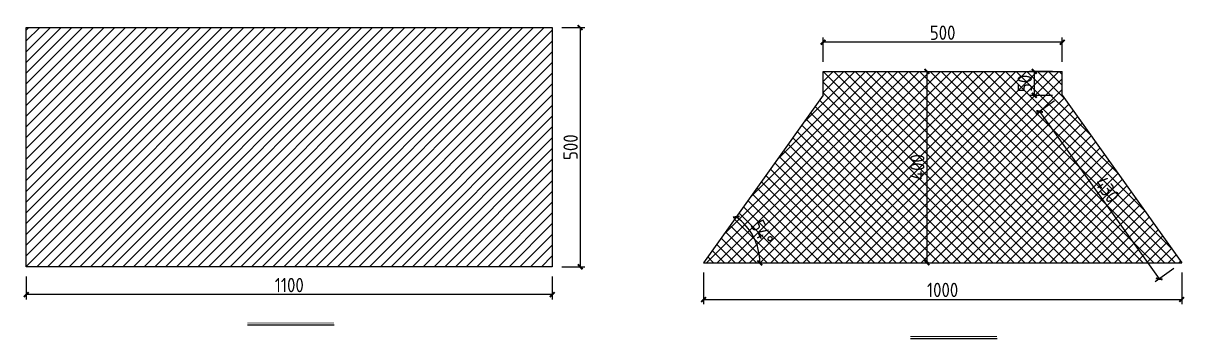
# Model space of a CAD drawing. Extents: x -196983 to 471790, y -783661 to 190401.
# Drawn here: x 266046 to 290337, y -305419 to -298827 of the extents above; entities that cross this region are included whole.
import ezdxf

# ---------------------------------------------------------------- set-up
doc = ezdxf.new("R2010")
doc.units = 0
doc.header["$LTSCALE"] = 1000
doc.header["$MEASUREMENT"] = 0
doc.layers.add('AXIS', color=3, linetype='Continuous')
doc.styles.get("Standard").update_dxf_attribs({"font": 'gbenor.shx', "bigfont": 'gbcbig.shx'})
doc.dimstyles.get("Standard").update_dxf_attribs({"dimscale": 100, "dimtxt": 3.5, "dimasz": 1, "dimexe": 2.5, "dimexo": 3, "dimgap": 1.5, "dimtad": 1, "dimdec": 0, "dimzin": 0, "dimdsep": 46, "dimtxsty": 'Standard', "dimblk": 'ARCHTICK', "dimcen": 0.09, "dimadec": 0, "dimazin": 0, "dimtfac": 1, "dimtdec": 0, "dimtix": 1, "dimtmove": 2, "dimatfit": 3, "dimfxl": 1, "dimtolj": 1, "dimtzin": 0, "dimarcsym": 0})

# ---------------------------------------------------------------- blocks, each defined once
blk = doc.blocks.new('_ArchTick')
at = {"color": 0, "linetype": 'ByBlock', "const_width": 0.4}
blk.add_lwpolyline([(-0.5, -0.5), (0.5, 0.5)], dxfattribs=at)
blk = doc.blocks.new('*D1556')
at = {"layer": 'AXIS', "color": 0, "lineweight": -2}
for p, q in [((266110, -304116), (266110, -304598)), ((277110, -304116), (277110, -304598)), ((277110, -304498), (266110, -304498))]:
    blk.add_line(p, q, dxfattribs=at)
at = {"layer": 'Defpoints', "color": 0}
for p in [(266110, -303916), (277110, -303916), (266110, -304498)]:
    blk.add_point(p, dxfattribs=at)
at = {"layer": 'AXIS', "color": 0, "lineweight": -2, "xscale": 100, "yscale": 100, "zscale": 100, "rotation": 180}
blk.add_blockref('_ArchTick', (266110, -304498), dxfattribs=at)
at = {"layer": 'AXIS', "color": 0, "lineweight": -2, "xscale": 100, "yscale": 100, "zscale": 100}
blk.add_blockref('_ArchTick', (277110, -304498), dxfattribs=at)
at = {"layer": 'AXIS', "color": 0, "insert": (271610, -304298), "char_height": 300, "attachment_point": 5}
blk.add_mtext('\\A1;1100', dxfattribs=at)
blk = doc.blocks.new('*D1557')
at = {"layer": 'AXIS', "color": 0, "lineweight": -2}
for p, q in [((277310, -298916), (277793, -298916)), ((277693, -298916), (277693, -303916)), ((277310, -303916), (277793, -303916))]:
    blk.add_line(p, q, dxfattribs=at)
at = {"layer": 'Defpoints', "color": 0}
for p in [(277110, -298916), (277110, -303916), (277693, -303916)]:
    blk.add_point(p, dxfattribs=at)
at = {"layer": 'AXIS', "color": 0, "lineweight": -2, "xscale": 100, "yscale": 100, "zscale": 100}
for p, rotation in [((277693, -298916), 90), ((277693, -303916), 270)]:
    blk.add_blockref('_ArchTick', p, dxfattribs=dict(at, rotation=rotation))
at = {"layer": 'AXIS', "color": 0, "insert": (277493, -301416), "char_height": 300, "attachment_point": 5, "rotation": 90}
blk.add_mtext('\\A1;500', dxfattribs=at)
blk = doc.blocks.new('*D1563')
at = {"layer": 'AXIS', "color": 0, "lineweight": -2}
for p, q in [((287610, -300449), (287221, -300727)), ((287302, -300669), (289802, -304169)), ((290110, -303949), (289721, -304227))]:
    blk.add_line(p, q, dxfattribs=at)
at = {"layer": 'Defpoints', "color": 0}
for p in [(287773, -300333), (290273, -303833), (289802, -304169)]:
    blk.add_point(p, dxfattribs=at)
at = {"layer": 'AXIS', "color": 0, "lineweight": -2, "xscale": 100, "yscale": 100, "zscale": 100}
for p, rotation in [((287302, -300669), 125.5376777919735), ((289802, -304169), 305.5376777919735)]:
    blk.add_blockref('_ArchTick', p, dxfattribs=dict(at, rotation=rotation))
at = {"layer": 'AXIS', "color": 0, "insert": (288715, -302302), "char_height": 300, "attachment_point": 5, "rotation": 305.5377}
blk.add_mtext('\\A1;430', dxfattribs=at)
blk = doc.blocks.new('*D1564')
at = {"layer": 'AXIS', "color": 0, "lineweight": -2}
for p, q in [((287573, -299833), (287091, -299833)), ((287191, -300333), (287191, -299833)), ((287573, -300333), (287091, -300333))]:
    blk.add_line(p, q, dxfattribs=at)
at = {"layer": 'Defpoints', "color": 0}
for p in [(287191, -299833), (287773, -299833), (287773, -300333)]:
    blk.add_point(p, dxfattribs=at)
at = {"layer": 'AXIS', "color": 0, "lineweight": -2, "xscale": 100, "yscale": 100, "zscale": 100}
for p, rotation in [((287191, -299833), 90), ((287191, -300333), 270)]:
    blk.add_blockref('_ArchTick', p, dxfattribs=dict(at, rotation=rotation))
at = {"layer": 'AXIS', "color": 0, "insert": (286991, -300083), "char_height": 300, "attachment_point": 5, "rotation": 90}
blk.add_mtext('\\A1;50', dxfattribs=at)
blk = doc.blocks.new('*D1565')
at = {"layer": 'AXIS', "color": 0, "lineweight": -2}
blk.add_arc((280273, -303833), 1178, 0, 54.4623, dxfattribs=at)
at = {"layer": 'Defpoints', "color": 0}
for p in [(282773, -300333), (281392, -303466), (280273, -303833), (280273, -303833), (290273, -303833)]:
    blk.add_point(p, dxfattribs=at)
at = {"layer": 'AXIS', "color": 0, "lineweight": -2, "xscale": 100, "yscale": 100, "zscale": 100}
for p, rotation in [((280957, -302874), 144.4623222080266), ((281450, -303833), 270.0000000000007)]:
    blk.add_blockref('_ArchTick', p, dxfattribs=dict(at, rotation=rotation))
at = {"layer": 'AXIS', "color": 0, "insert": (281498, -303202), "char_height": 300, "attachment_point": 5, "rotation": 297.2312}
blk.add_mtext('\\A1;54°', dxfattribs=at)
blk = doc.blocks.new('*D1566')
at = {"layer": 'AXIS', "color": 0, "lineweight": -2}
for p, q in [((280273, -304033), (280273, -304699)), ((290273, -304033), (290273, -304699)), ((280273, -304599), (290273, -304599))]:
    blk.add_line(p, q, dxfattribs=at)
at = {"layer": 'Defpoints', "color": 0}
for p in [(280273, -303833), (290273, -303833), (290273, -304599)]:
    blk.add_point(p, dxfattribs=at)
at = {"layer": 'AXIS', "color": 0, "lineweight": -2, "xscale": 100, "yscale": 100, "zscale": 100, "rotation": 180}
blk.add_blockref('_ArchTick', (280273, -304599), dxfattribs=at)
at = {"layer": 'AXIS', "color": 0, "lineweight": -2, "xscale": 100, "yscale": 100, "zscale": 100}
blk.add_blockref('_ArchTick', (290273, -304599), dxfattribs=at)
at = {"layer": 'AXIS', "color": 0, "insert": (285273, -304399), "char_height": 300, "attachment_point": 5}
blk.add_mtext('\\A1;1000', dxfattribs=at)
blk = doc.blocks.new('*D1567')
at = {"layer": 'AXIS', "color": 0, "lineweight": -2}
for p, q in [((282773, -299633), (282773, -299124)), ((287773, -299224), (282773, -299224)), ((287773, -299633), (287773, -299124))]:
    blk.add_line(p, q, dxfattribs=at)
at = {"layer": 'Defpoints', "color": 0}
for p in [(282773, -299224), (282773, -299833), (287773, -299833)]:
    blk.add_point(p, dxfattribs=at)
at = {"layer": 'AXIS', "color": 0, "lineweight": -2, "xscale": 100, "yscale": 100, "zscale": 100, "rotation": 180}
blk.add_blockref('_ArchTick', (282773, -299224), dxfattribs=at)
at = {"layer": 'AXIS', "color": 0, "lineweight": -2, "xscale": 100, "yscale": 100, "zscale": 100}
blk.add_blockref('_ArchTick', (287773, -299224), dxfattribs=at)
at = {"layer": 'AXIS', "color": 0, "insert": (285273, -299024), "char_height": 300, "attachment_point": 5}
blk.add_mtext('\\A1;500', dxfattribs=at)
blk = doc.blocks.new('*D1568')
at = {"layer": 'AXIS', "color": 0, "lineweight": -2}
for p, q in [((284826, -299833), (285044, -299833)), ((284944, -299833), (284944, -303833)), ((284826, -303833), (285044, -303833))]:
    blk.add_line(p, q, dxfattribs=at)
at = {"layer": 'Defpoints', "color": 0}
for p in [(284626, -299833), (284626, -303833), (284944, -303833)]:
    blk.add_point(p, dxfattribs=at)
at = {"layer": 'AXIS', "color": 0, "lineweight": -2, "xscale": 100, "yscale": 100, "zscale": 100}
for p, rotation in [((284944, -299833), 90), ((284944, -303833), 270)]:
    blk.add_blockref('_ArchTick', p, dxfattribs=dict(at, rotation=rotation))
at = {"layer": 'AXIS', "color": 0, "insert": (284744, -301833), "char_height": 300, "attachment_point": 5, "rotation": 90}
blk.add_mtext('\\A1;400', dxfattribs=at)

msp = doc.modelspace()

# ---------------------------------------------------------------- hatches: boundary and pattern name
h = msp.add_hatch()
h.set_pattern_fill('ANSI31', color=3, scale=100, style=0)
h.set_pattern_definition([(45, (0, 0), (-112.2532, 112.2532), [])])
h.paths.add_polyline_path([(277110.2, -298916.3), (266110.2, -298916.3), (266110.2, -303916.3), (277110.2, -303916.3)])
h = msp.add_hatch()
h.set_pattern_fill('ANSI37', color=3, scale=100, style=0)
h.set_pattern_definition([(45, (0, 0), (-112.2532, 112.2532), []), (135, (0, 0), (-112.2532, -112.2532), [])])
h.paths.add_polyline_path([(287772.8, -300332.6), (287772.8, -299832.6), (282772.8, -299832.6), (282772.8, -300332.6), (280272.8, -303832.6), (290272.8, -303832.6)])
h.paths.add_polyline_path([(288716.6, -301917.2), (289080, -302426), (288713.8, -302687.5), (288350.4, -302178.8)], flags=24)
h.paths.add_polyline_path([(286766.1, -300295.2), (286766.1, -299870), (287216.1, -299870), (287216.1, -300295.2)], flags=24)
h.paths.add_polyline_path([(281560.5, -302832.6), (281835, -303366.1), (281434.9, -303572), (281160.3, -303038.5)], flags=24)
h.paths.add_polyline_path([(284519, -302145.2), (284519, -301520), (284969, -301520), (284969, -302145.2)], flags=24)

# ---------------------------------------------------------------- linework, layer by layer
at = {"color": 3}
msp.add_lwpolyline([(266110.2, -298916.3), (277110.2, -298916.3), (277110.2, -303916.3), (266110.2, -303916.3)], close=True, dxfattribs=at)
at = {"layer": 'AXIS', "color": 4}
for p, q in [((282772.8, -299832.6), (287772.8, -299832.6)), ((282772.8, -300332.6), (282772.8, -299832.6)), ((287772.8, -300332.6), (287772.8, -299832.6)), ((282772.8, -300332.6), (280272.8, -303832.6)), ((287772.8, -300332.6), (290272.8, -303832.6)), ((280272.8, -303832.6), (290272.8, -303832.6)), ((272548.4, -305135.8), (270735.9, -305135.8)), ((286411.2, -305419.2), (284598.8, -305419.2))]:
    msp.add_line(p, q, dxfattribs=at)
at = {"layer": 'AXIS', "color": 4, "const_width": 20}
for points in [[(270735.9, -305090.4), (272548.4, -305090.4)], [(284598.8, -305373.9), (286411.2, -305373.9)]]:
    msp.add_lwpolyline(points, dxfattribs=at)

# ---------------------------------------------------------------- dimensions: what is measured, and where the dimension line sits
at = {"layer": 'AXIS', "color": 4}
for base, p1, p2, picture, middle in [((277693, -303916.3), (277110.2, -298916.3), (277110.2, -303916.3), '*D1557', (277493, -301416.3)), ((284944, -303832.6), (284625.5, -299832.6), (284625.5, -303832.6), '*D1568', (284744, -301832.6))]:
    dim = msp.add_linear_dim(base=base, p1=p1, p2=p2, angle=90, dimstyle='Standard', override={"dimtxt": 3, "dimexe": 1, "dimexo": 2, "dimgap": 0.5, "dimlfac": 0.1}, dxfattribs=at)
    dim.commit()
    dim.dimension.update_dxf_attribs({"geometry": picture, "text_midpoint": middle})
for base, p1, p2, picture, middle in [((282772.8, -299223.6), (287772.8, -299832.6), (282772.8, -299832.6), '*D1567', (285272.8, -299023.6)), ((290272.8, -304598.9), (280272.8, -303832.6), (290272.8, -303832.6), '*D1566', (285272.8, -304398.9)), ((266110.2, -304498), (277110.2, -303916.3), (266110.2, -303916.3), '*D1556', (271610.2, -304298))]:
    dim = msp.add_linear_dim(base=base, p1=p1, p2=p2, dimstyle='Standard', override={"dimtxt": 3, "dimexe": 1, "dimexo": 2, "dimgap": 0.5, "dimlfac": 0.1}, dxfattribs=at)
    dim.commit()
    dim.dimension.update_dxf_attribs({"geometry": picture, "text_midpoint": middle})
for p2, distance, picture, middle in [((287772.8, -299832.6), 581.7, '*D1564', (286991.1, -300082.6)), ((290272.8, -303832.6), -578.1, '*D1563', (288715.2, -302302.4))]:
    dim = msp.add_aligned_dim(p1=(287772.8, -300332.6), p2=p2, distance=distance, dimstyle='Standard', override={"dimtxt": 3, "dimexe": 1, "dimexo": 2, "dimgap": 0.5, "dimlfac": 0.1}, dxfattribs=at)
    dim.commit()
    dim.dimension.update_dxf_attribs({"geometry": picture, "text_midpoint": middle})
dim = msp.add_angular_dim_2l(base=(281391.7, -303465.7), line1=((280272.8, -303832.6), (290272.8, -303832.6)), line2=((282772.8, -300332.6), (280272.8, -303832.6)), dimstyle='Standard', override={"dimtxt": 3, "dimexe": 1, "dimexo": 2, "dimgap": 0.5, "dimlfac": 0.1}, dxfattribs=at)
dim.commit()
dim.dimension.update_dxf_attribs({"geometry": '*D1565', "text_midpoint": (281497.7, -303202.3)})

doc.saveas('drawing.dxf')
